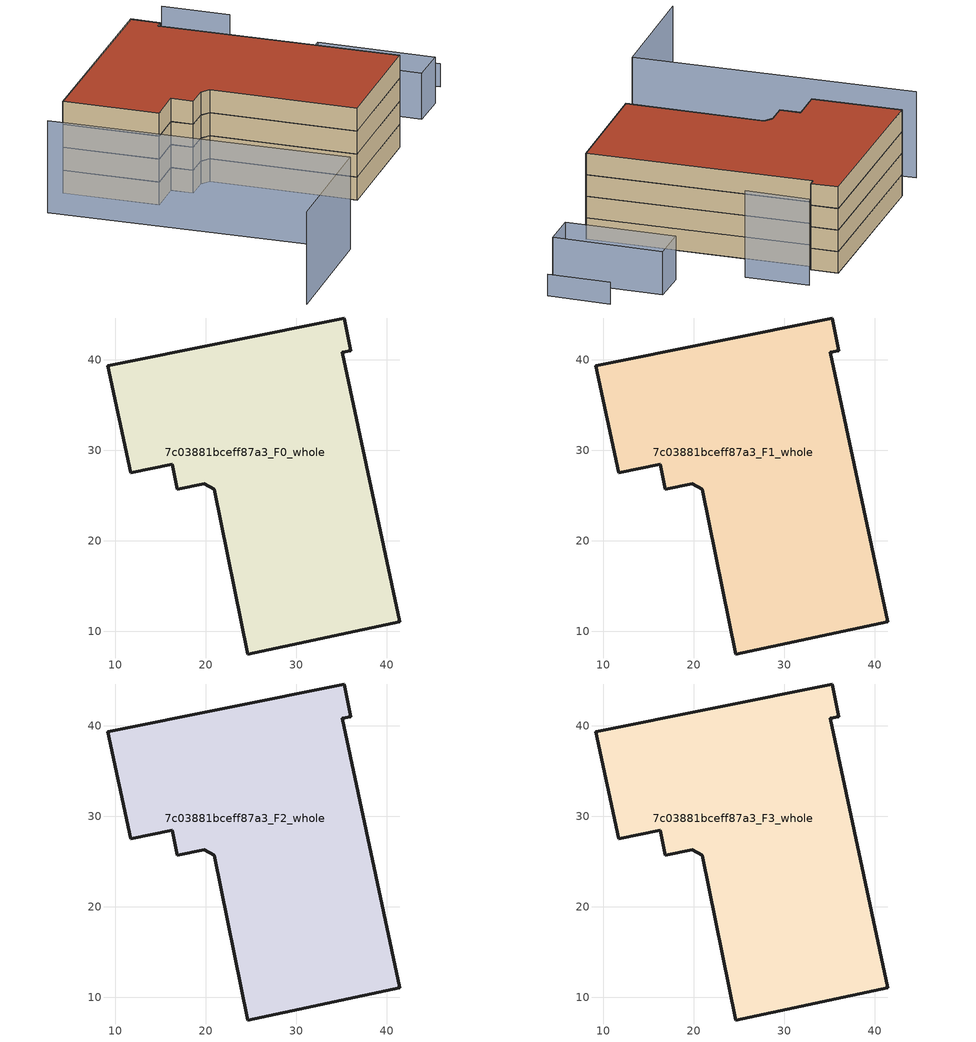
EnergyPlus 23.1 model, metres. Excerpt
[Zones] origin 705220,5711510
7c03881bceff87a3_F0_whole
 floor ground (EU_floor_Construction): 41.44,11.04 35.1,40.81 36.06,41 35.31,44.62 9.19,39.36 11.73,27.5 16.33,28.48 16.86,25.71 19.82,26.32 20.96,25.7 24.67,7.49 z0
 wall outside (EU_wall_Construction): 9.19,39.36 35.31,44.62 36.06,41 35.1,40.81 41.44,11.04 24.67,7.49 20.96,25.7 19.82,26.32 16.86,25.71 16.33,28.48 11.73,27.5 9.19,39.36 z0:3
7c03881bceff87a3_F1_whole
 floor to 7c03881bceff87a3_F0_whole (EU_floor_Construction): 41.44,11.04 35.1,40.81 36.05,41 35.31,44.62 9.19,39.36 11.73,27.5 16.33,28.48 16.86,25.71 19.82,26.32 20.96,25.7 24.67,7.49 z3
 wall outside (EU_wall_Construction): 9.19,39.36 35.31,44.62 36.06,41 35.1,40.81 41.44,11.04 24.67,7.49 20.96,25.7 19.82,26.32 16.86,25.71 16.33,28.48 11.73,27.5 9.19,39.36 z3:6
7c03881bceff87a3_F2_whole
 floor to 7c03881bceff87a3_F1_whole (EU_floor_Construction): 41.44,11.04 35.1,40.81 36.05,41 35.31,44.62 9.19,39.36 11.73,27.5 16.33,28.48 16.86,25.71 19.82,26.32 20.96,25.7 24.67,7.49 z6
 wall outside (EU_wall_Construction): 9.19,39.36 35.31,44.62 36.06,41 35.1,40.81 41.44,11.04 24.67,7.49 20.96,25.7 19.82,26.32 16.86,25.71 16.33,28.48 11.73,27.5 9.19,39.36 z6:9
7c03881bceff87a3_F3_whole
 floor to 7c03881bceff87a3_F2_whole (EU_floor_Construction): 41.44,11.04 35.1,40.81 36.05,41 35.31,44.62 9.19,39.36 11.73,27.5 16.33,28.48 16.86,25.71 19.82,26.32 20.96,25.7 24.67,7.49 z9
 wall outside (EU_wall_Construction): 9.19,39.36 35.31,44.62 36.06,41 35.1,40.81 41.44,11.04 24.67,7.49 20.96,25.7 19.82,26.32 16.86,25.71 16.33,28.48 11.73,27.5 9.19,39.36 z9:12
 roof outside (EU_roof_Construction): 35.31,44.62 36.06,41 35.1,40.81 41.44,11.04 24.67,7.49 20.96,25.7 19.82,26.32 16.86,25.71 16.33,28.48 11.73,27.5 9.19,39.36 z12
shading: 3.13,38.04 11.15,0.87 / 11.15,0.87 -6.07,-2.84 / 42.23,34.91 40.6,43.33 z0:12; 59.97,15.86 58.37,24.1 z0:3; 50.18,12.94 47.3,27.51 / 47.3,27.51 52.39,28.51 / 52.39,28.51 55.26,13.94 / 55.26,13.94 50.18,12.94 z0:6
[Building]
EU S2 Campaign: North Axis=0; Terrain=City; Solar Distribution=FullExterior
[Site:Location]
London: Latitude=51.5; Longitude=-0.5; Time Zone=0; Elevation=25
[SizingPeriod:WeatherFileDays]
AnnualSizingPeriod: Begin Month=1; Begin Day of Month=1; End Month=12; End Day of Month=31; Day of Week for Start Day=Monday; Use Weather File Daylight Saving Period=No; Use Weather File Rain and Snow Indicators=No
[MATERIAL]
EU_InternalMass_Material: Roughness=MediumRough; Thickness=0.1; Conductivity=1; Density=1800; Specific Heat=900; Thermal Absorptance=0.9; Solar Absorptance=0.7; Visible Absorptance=0.7
[MATERIAL:NOMASS] Roughness=MediumRough; Thermal Absorptance=0.9; Solar Absorptance=0.7; Visible Absorptance=0.7
Name | Thermal Resistance
EU_wall_NoMass | 1.04674
EU_roof_NoMass | 4.32442
EU_floor_NoMass | 2.04616
[CONSTRUCTION]
EU_wall_Construction: EU_wall_NoMass
EU_roof_Construction: EU_roof_NoMass
EU_floor_Construction: EU_floor_NoMass
EU_InternalMass_Construction: EU_InternalMass_Material
[ZONE] Type=1; Multiplier=1; Ceiling Height=autocalculate; Volume=2106.68; Floor Area=autocalculate; Part of Total Floor Area=Yes
7c03881bceff87a3_F0_whole; 7c03881bceff87a3_F1_whole; 7c03881bceff87a3_F2_whole; 7c03881bceff87a3_F3_whole
[INTERNALMASS] Construction=EU_InternalMass_Construction; Surface Area=702.228
Name | Zone or ZoneList
7c03881bceff87a3_F0_whole_EU_InternalMass | 7c03881bceff87a3_F0_whole
7c03881bceff87a3_F1_whole_EU_InternalMass | 7c03881bceff87a3_F1_whole
7c03881bceff87a3_F2_whole_EU_InternalMass | 7c03881bceff87a3_F2_whole
7c03881bceff87a3_F3_whole_EU_InternalMass | 7c03881bceff87a3_F3_whole
[OTHEREQUIPMENT] Fuel Type=Electricity; Design Level Calculation Method=Watts/Area; Power per Zone Floor Area=1; Fraction Latent=0; Fraction Radiant=0; Fraction Lost=0; Carbon Dioxide Generation Rate=0; EndUse Subcategory=EU_Step8_InternalGains
Name | Zone or ZoneList or Space or SpaceList | Schedule
EU_Step8_InternalGain_7c03881bceff87a3_F0_whole_f000 | 7c03881bceff87a3_F0_whole | EU_Step8_GainSchedule_7c03881bceff87a3_F0_whole_f000
EU_Step8_InternalGain_7c03881bceff87a3_F1_whole_f000 | 7c03881bceff87a3_F1_whole | EU_Step8_GainSchedule_7c03881bceff87a3_F1_whole_f000
EU_Step8_InternalGain_7c03881bceff87a3_F2_whole_f000 | 7c03881bceff87a3_F2_whole | EU_Step8_GainSchedule_7c03881bceff87a3_F2_whole_f000
EU_Step8_InternalGain_7c03881bceff87a3_F3_whole_f000 | 7c03881bceff87a3_F3_whole | EU_Step8_GainSchedule_7c03881bceff87a3_F3_whole_f000
[ZONEVENTILATION:DESIGNFLOWRATE] Schedule=EU_AlwaysOn; Design Flow Rate Calculation Method=AirChanges/Hour; Air Changes per Hour=0.488719; Ventilation Type=Natural; Fan Pressure Rise=0; Fan Total Efficiency=1; Constant Term Coefficient=1; Temperature Term Coefficient=0; Velocity Term Coefficient=0; Velocity Squared Term Coefficient=0; Minimum Indoor Temperature=-100; Maximum Indoor Temperature=100; Delta Temperature=-100; Minimum Outdoor Temperature=-100; Maximum Outdoor Temperature=100; Maximum Wind Speed=40
Name | Zone or ZoneList or Space or SpaceList
EU_ConstantAir_7c03881bceff87a3_F0_whole | 7c03881bceff87a3_F0_whole
EU_ConstantAir_7c03881bceff87a3_F1_whole | 7c03881bceff87a3_F1_whole
EU_ConstantAir_7c03881bceff87a3_F2_whole | 7c03881bceff87a3_F2_whole
EU_ConstantAir_7c03881bceff87a3_F3_whole | 7c03881bceff87a3_F3_whole
[HVACTEMPLATE:THERMOSTAT] Constant Heating Setpoint=20; Constant Cooling Setpoint=50
EU_HeatOnly_7c03881bceff87a3_F0_whole; EU_HeatOnly_7c03881bceff87a3_F1_whole; EU_HeatOnly_7c03881bceff87a3_F2_whole; EU_HeatOnly_7c03881bceff87a3_F3_whole
[HVACTEMPLATE:ZONE:IDEALLOADSAIRSYSTEM] System Availability Schedule=EU_AlwaysOn; Maximum Heating Supply Air Temperature=50; Minimum Cooling Supply Air Temperature=13; Maximum Heating Supply Air Humidity Ratio=0.0156; Minimum Cooling Supply Air Humidity Ratio=0.0077; Heating Limit=NoLimit; Cooling Limit=NoLimit; Heating Availability Schedule=EU_AlwaysOn; Cooling Availability Schedule=EU_CoolingOff; Dehumidification Control Type=ConstantSensibleHeatRatio; Cooling Sensible Heat Ratio=0.7; Dehumidification Setpoint=60; Humidification Control Type=None; Humidification Setpoint=30; Outdoor Air Method=None; Outdoor Air Flow Rate per Person=0.00944; Outdoor Air Flow Rate per Zone Floor Area=0; Outdoor Air Flow Rate per Zone=0; Demand Controlled Ventilation Type=None; Outdoor Air Economizer Type=NoEconomizer; Heat Recovery Type=None; Sensible Heat Recovery Effectiveness=0.7; Latent Heat Recovery Effectiveness=0.65
Name | Template Thermostat
7c03881bceff87a3_F0_whole | EU_HeatOnly_7c03881bceff87a3_F0_whole
7c03881bceff87a3_F1_whole | EU_HeatOnly_7c03881bceff87a3_F1_whole
7c03881bceff87a3_F2_whole | EU_HeatOnly_7c03881bceff87a3_F2_whole
7c03881bceff87a3_F3_whole | EU_HeatOnly_7c03881bceff87a3_F3_whole
[SIZING:ZONE] Zone Cooling Design Supply Air Temperature Input Method=SupplyAirTemperature; Zone Cooling Design Supply Air Temperature=13; Zone Heating Design Supply Air Temperature Input Method=SupplyAirTemperature; Zone Heating Design Supply Air Temperature=50; Zone Cooling Design Supply Air Humidity Ratio=0.008; Zone Heating Design Supply Air Humidity Ratio=0.008; Cooling Design Air Flow Method=DesignDay; Cooling Design Air Flow Rate=0; Cooling Minimum Air Flow per Zone Floor Area=0.000762; Cooling Minimum Air Flow=0; Cooling Minimum Air Flow Fraction=0.2; Heating Design Air Flow Method=DesignDay; Heating Design Air Flow Rate=0; Heating Maximum Air Flow per Zone Floor Area=0.002032; Heating Maximum Air Flow=0.141576; Heating Maximum Air Flow Fraction=0.3; Account for Dedicated Outdoor Air System=No; Dedicated Outdoor Air System Control Strategy=NeutralSupplyAir; Dedicated Outdoor Air Low Setpoint Temperature for Design=autosize; Dedicated Outdoor Air High Setpoint Temperature for Design=autosize; Zone Load Sizing Method=Sensible Load Only No Latent Load; Zone Latent Cooling Design Supply Air Humidity Ratio Input Method=HumidityRatioDifference; Zone Cooling Design Supply Air Humidity Ratio Difference=0.005; Zone Latent Heating Design Supply Air Humidity Ratio Input Method=HumidityRatioDifference; Zone Humidification Design Supply Air Humidity Ratio Difference=0.005
7c03881bceff87a3_F0_whole; 7c03881bceff87a3_F1_whole; 7c03881bceff87a3_F2_whole; 7c03881bceff87a3_F3_whole
[SCHEDULE:CONSTANT]
Name | Hourly Value
EU_AlwaysOn | 1
EU_CoolingOff | 0
[SCHEDULE:FILE] Column Number=1; Rows to Skip at Top=0; Number of Hours of Data=8760; Column Separator=Comma; Interpolate to Timestep=No; Minutes per Item=60; Adjust Schedule for Daylight Savings=Yes
Name | File
EU_Step8_GainSchedule_7c03881bceff87a3_F0_whole_f000 | ../../schedules/7c03881bceff87a3/7c03881bceff87a3_F0_whole_f000_gain.csv
EU_Step8_GainSchedule_7c03881bceff87a3_F1_whole_f000 | ../../schedules/7c03881bceff87a3/7c03881bceff87a3_F1_whole_f000_gain.csv
EU_Step8_GainSchedule_7c03881bceff87a3_F2_whole_f000 | ../../schedules/7c03881bceff87a3/7c03881bceff87a3_F2_whole_f000_gain.csv
EU_Step8_GainSchedule_7c03881bceff87a3_F3_whole_f000 | ../../schedules/7c03881bceff87a3/7c03881bceff87a3_F3_whole_f000_gain.csv
